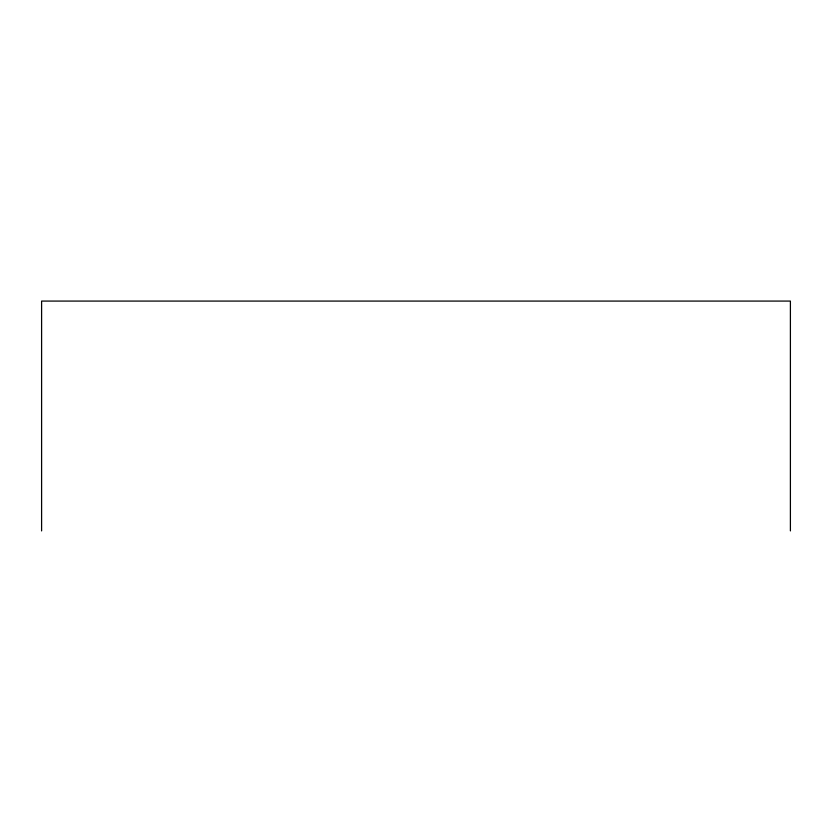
<?xml version="1.0" encoding="UTF-8"?>
<svg xmlns="http://www.w3.org/2000/svg" width="832" height="832" viewBox="0 0 832 832"><rect width="100%" height="100%" fill="white"/><g stroke="black" fill="none" stroke-linecap="round" stroke-linejoin="round"><path stroke-width="1.25" d="M790.4 530.92L790.4 301.08L41.6 301.08L41.6 530.92"/></g></svg>
